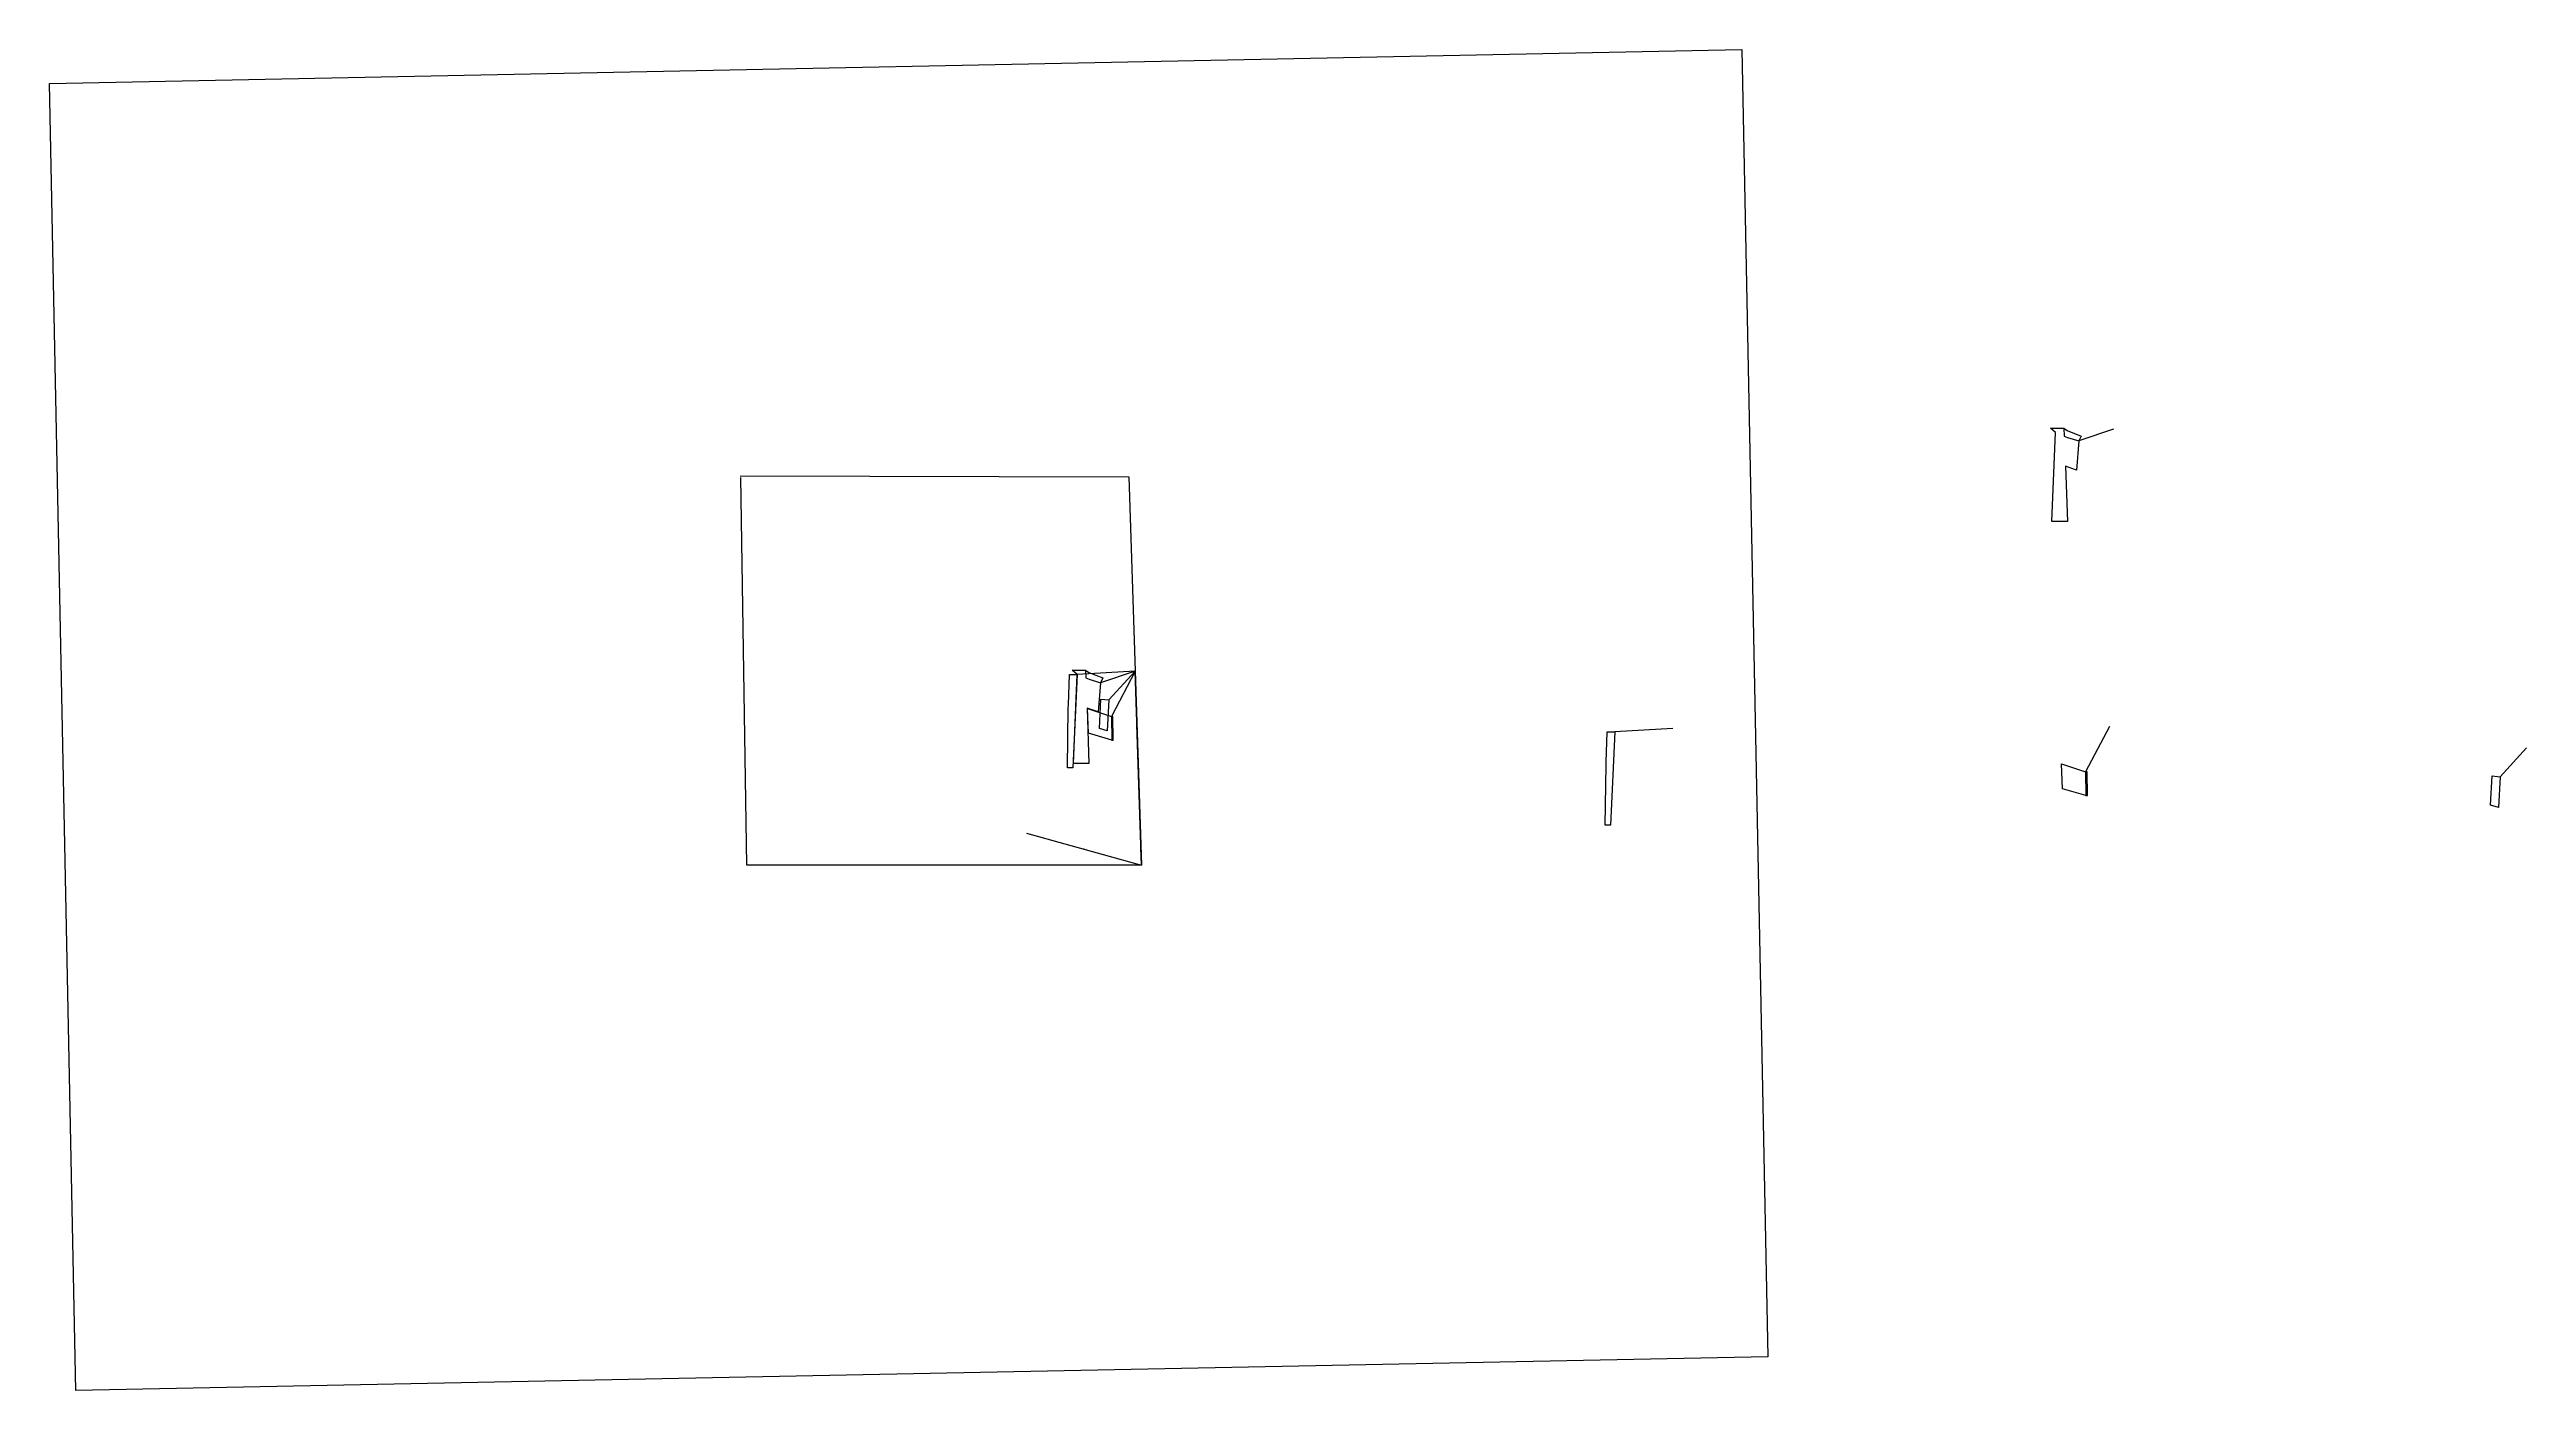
# Model space of a CAD drawing. Header units: feet. Extents: x -116 to 33448, y -3495 to 14682.
import ezdxf

# ---------------------------------------------------------------- set-up
doc = ezdxf.new("R2010")
doc.units = ezdxf.units.FT
doc.header["$MEASUREMENT"] = 0
doc.layers.add('V-DEED', color=3, linetype='Continuous')
doc.styles.add('CLS BNDY', font='Eurosti.TTF', dxfattribs={"height": 3})
picture_1 = doc.add_image_def('image1.jpg', size_in_pixel=(1100, 850))

# ---------------------------------------------------------------- blocks, each defined once
blk = doc.blocks.new('A$C74971C3C')
at = {"layer": 'V-DEED'}
for p, q in [((0, 0), (-785, -45)), ((-904, -457), (-888, -44)), ((-888, -44), (-789, -44)), ((-785, -45), (-845, -1310)), ((-916, -1310), (-906, -500)), ((-906, -500), (-904, -457)), ((-845, -1310), (-916, -1310))]:
    blk.add_line(p, q, dxfattribs=at)
blk = doc.blocks.new('A$C1ABF6F50')
at = {"layer": 'V-DEED'}
for p, q in [((-855, 14), (-672, 16)), ((-785, -45), (-855, 14)), ((-672, 16), (-627, -18)), ((-672, 16), (-668, -91)), ((0, 0), (-471, -157)), ((-836, -1250), (-785, -45)), ((-668, -91), (-625, -110)), ((-627, -18), (-440, -91)), ((-625, -110), (-471, -157)), ((-471, -157), (-501, -551)), ((-440, -91), (-471, -157)), ((-650, -501), (-626, -1251)), ((-501, -551), (-650, -501)), ((-626, -1251), (-836, -1250))]:
    blk.add_line(p, q, dxfattribs=at)
blk = doc.blocks.new('A$C2FFA66DA')
at = {"layer": 'V-DEED'}
for p, q in [((0, 0), (-322, -613)), ((-647, -504), (-322, -613)), ((-634, -842), (-647, -504)), ((-302, -613), (-322, -613)), ((-322, -613), (-318, -933)), ((-298, -933), (-302, -613)), ((-318, -933), (-634, -842)), ((-318, -933), (-298, -933))]:
    blk.add_line(p, q, dxfattribs=at)
blk = doc.blocks.new('x_arrow')
blk.add_line((0, 0), (-0.1, 0))
blk.add_solid([(0, 0), (0, 0), (0.1, 0)])

msp = doc.modelspace()

# ---------------------------------------------------------------- linework, layer by layer
at = {"layer": 'V-DEED'}
for p, q in [((26998, 9548), (27181, 9550)), ((27068, 9489), (26998, 9548)), ((27017, 8283), (27068, 9489)), ((27181, 9550), (27185, 9443)), ((27181, 9550), (27226, 9516)), ((27185, 9443), (27228, 9424)), ((27226, 9516), (27413, 9443)), ((27228, 9424), (27382, 9377)), ((27853, 9534), (27382, 9377)), ((27413, 9443), (27382, 9377)), ((27382, 9377), (27352, 8982)), ((27352, 8982), (27203, 9033)), ((27203, 9033), (27227, 8283)), ((27227, 8283), (27017, 8283)), ((14595, 6255), (14238, 5866)), ((14682, 3624), (14595, 6255)), ((14110, 5480), (14131, 5875)), ((14131, 5875), (14238, 5866)), ((14238, 5866), (14216, 5449)), ((14110, 5480), (14110, 5480)), ((14216, 5449), (14110, 5480)), ((14682, 3624), (14619, 5536)), ((20976, 5020), (20992, 5433)), ((20992, 5433), (21092, 5432)), ((21095, 5432), (21035, 4166)), ((21880, 5477), (21095, 5432)), ((27796, 5504), (27474, 4891)), ((33448, 5215), (33090, 4825)), ((20964, 4166), (20975, 4977)), ((20975, 4977), (20976, 5020)), ((27161, 4661), (27149, 4999)), ((27149, 4999), (27474, 4891)), ((27474, 4891), (27478, 4570)), ((27494, 4891), (27474, 4891)), ((27498, 4571), (27494, 4891)), ((32962, 4440), (32983, 4835)), ((32983, 4835), (33090, 4825)), ((33090, 4825), (33068, 4408)), ((27478, 4570), (27161, 4661)), ((27478, 4570), (27498, 4571)), ((33068, 4408), (32962, 4440)), ((32962, 4440), (32962, 4440)), ((13121, 4061), (14682, 3624)), ((21035, 4166), (20964, 4166)), ((14682, 3624), (14674, 3864))]:
    msp.add_line(p, q, dxfattribs=at)
at = {"layer": 'V-DEED', "color": 6}
for p, q in [((9241, 8902), (14509, 8888)), ((9331, 3624), (9253, 8880)), ((14509, 8888), (14682, 3624)), ((14682, 3624), (9331, 3624))]:
    msp.add_line(p, q, dxfattribs=at)

# ---------------------------------------------------------------- block references
at = {"layer": 'V-DEED'}
for name in ['A$C74971C3C', 'A$C1ABF6F50', 'A$C2FFA66DA']:
    msp.add_blockref(name, (14595, 6255), dxfattribs=at)
at = {"layer": 'V-DEED', "xscale": 30, "yscale": 30, "zscale": 30, "rotation": 344.3467386225099}
msp.add_blockref('x_arrow', (13903, 3848), dxfattribs=at)

# ---------------------------------------------------------------- texts
at = {"layer": 'V-DEED', "char_height": 3, "rotation": 344.3467, "style": 'CLS BNDY'}
for s, insert, attachment_point in [('S74°20\'48"E', (13902, 3844), 8), ("1620.44'", (13901, 3841), 2)]:
    msp.add_mtext(s, dxfattribs=dict(at, insert=insert, attachment_point=attachment_point))

# ---------------------------------------------------------------- pictures from other files: only their frames are drawn
at = {"layer": 'V-DEED'}
image = msp.add_image(picture_1, insert=(239, -3495), size_in_units=(22934, 17722), rotation=1.1456, dxfattribs=at)
image.dxf.flags = 7

doc.saveas('drawing.dxf')
